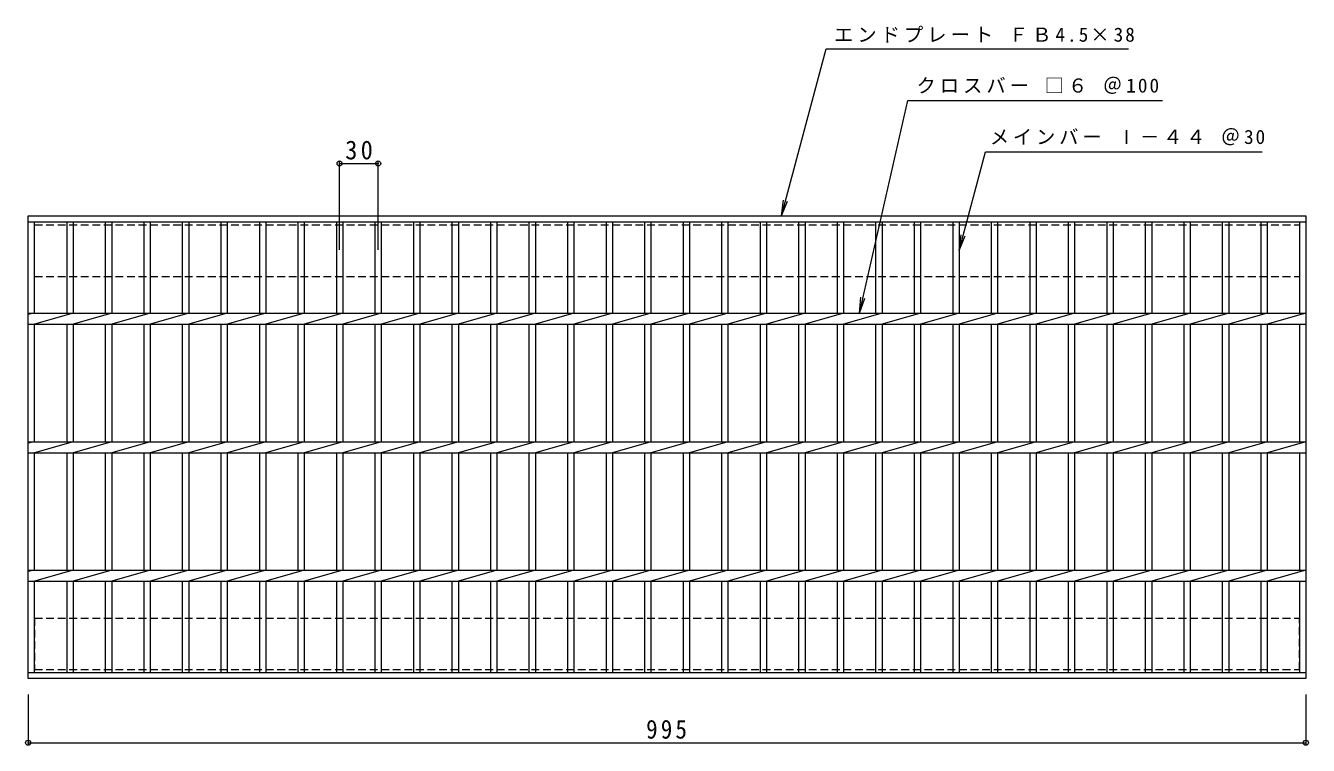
# Model space of a CAD drawing. Units: millimetres, scale not verified. Extents: x -821 to 866, y -684 to 504.
# Drawn here: x -821 to 178, y -56 to 504 of the extents above; entities that cross this region are included whole.
import ezdxf

# ---------------------------------------------------------------- set-up
doc = ezdxf.new("R2010")
doc.units = ezdxf.units.MM
doc.header["$LTSCALE"] = 5
doc.header["$PDMODE"] = 32
doc.header["$PDSIZE"] = 4
doc.linetypes.add('DASHED1', pattern=[1.8, 1.2, -0.6])
for name, color, linetype, lineweight in [('1-1_1-1ﾚｲﾔ', 2, 'Continuous', 9), ('1-2_1-2ﾚｲﾔ', 3, 'Continuous', 9), ('1-4_1-4ﾚｲﾔ', 7, 'Continuous', 9)]:
    doc.layers.add(name, color=color, linetype=linetype, lineweight=lineweight)
doc.styles.add('ＭＳ ゴシック', font='')
doc.styles.get('ＭＳ ゴシック').set_extended_font_data('MS Gothic')

msp = doc.modelspace()

# ---------------------------------------------------------------- linework, layer by layer
at = {"layer": '1-1_1-1ﾚｲﾔ', "linetype": 'DASHED1'}
for p, q in [((-813.919, 348.861), (171.081, 348.861)), ((-813.919, 308.861), (-813.919, 348.861)), ((171.081, 348.861), (171.081, 308.861)), ((-813.919, 308.861), (171.081, 308.861)), ((-813.919, 42.861), (171.081, 42.861)), ((-813.919, 42.861), (-813.919, 2.861)), ((171.081, 2.861), (171.081, 42.861)), ((-813.919, 2.861), (171.081, 2.861))]:
    msp.add_line(p, q, dxfattribs=at)
at = {"layer": '1-2_1-2ﾚｲﾔ'}
for p, q in [((-818.919, 355.861), (176.081, 355.861)), ((-818.919, -4.139), (-818.919, 355.861)), ((-818.919, 351.361), (176.081, 351.361)), ((-813.919, 280.101), (-813.919, 351.361)), ((-788.918, 351.361), (-788.918, 280.101)), ((-783.919, 351.361), (-783.919, 280.101)), ((-758.919, 351.361), (-758.919, 280.101)), ((-753.918, 351.361), (-753.918, 280.101)), ((-728.919, 351.361), (-728.919, 280.101)), ((-723.919, 351.361), (-723.919, 280.101)), ((-698.918, 351.361), (-698.918, 280.101)), ((-693.919, 351.361), (-693.919, 280.101)), ((-668.919, 351.361), (-668.919, 280.101)), ((-663.918, 351.361), (-663.918, 280.101)), ((-638.918, 351.361), (-638.918, 280.101)), ((-633.919, 351.361), (-633.919, 280.101)), ((-608.918, 351.361), (-608.918, 280.101)), ((-603.919, 351.361), (-603.919, 280.101)), ((-578.919, 351.361), (-578.919, 280.101)), ((-573.919, 351.361), (-573.919, 280.101)), ((-548.919, 351.361), (-548.919, 280.101)), ((-543.919, 351.361), (-543.919, 280.101)), ((-518.919, 351.361), (-518.919, 280.101)), ((-513.919, 351.361), (-513.919, 280.101)), ((-488.919, 351.361), (-488.919, 280.101)), ((-483.918, 351.361), (-483.918, 280.101)), ((-458.919, 351.361), (-458.919, 280.101)), ((-453.919, 351.361), (-453.919, 280.101)), ((-428.919, 351.361), (-428.919, 280.101)), ((-423.919, 351.361), (-423.919, 280.101)), ((-398.918, 351.361), (-398.918, 280.101)), ((-393.919, 351.361), (-393.919, 280.101)), ((-368.918, 351.361), (-368.918, 280.101)), ((-363.919, 351.361), (-363.919, 280.101)), ((-338.919, 351.361), (-338.919, 280.101)), ((-333.919, 351.361), (-333.919, 280.101)), ((-308.919, 351.361), (-308.919, 280.101)), ((-303.92, 351.361), (-303.92, 280.101)), ((-278.919, 351.361), (-278.919, 280.101)), ((-273.92, 351.361), (-273.92, 280.101)), ((-248.92, 351.361), (-248.92, 280.101)), ((-243.921, 351.361), (-243.921, 280.101)), ((-218.92, 351.361), (-218.92, 280.101)), ((-213.921, 351.361), (-213.921, 280.101)), ((-188.921, 351.361), (-188.921, 280.101)), ((-183.921, 351.361), (-183.921, 280.101)), ((-158.921, 351.361), (-158.921, 280.101)), ((-153.922, 351.361), (-153.922, 280.101)), ((-128.921, 351.361), (-128.921, 280.101)), ((-123.922, 351.361), (-123.922, 280.101)), ((-98.922, 351.361), (-98.922, 280.101)), ((-93.923, 351.361), (-93.923, 280.101)), ((-68.922, 351.361), (-68.922, 280.101)), ((-63.923, 351.361), (-63.923, 280.101)), ((-38.923, 351.361), (-38.923, 280.101)), ((-33.923, 351.361), (-33.923, 280.101)), ((-8.923, 351.361), (-8.923, 280.101)), ((-3.924, 351.361), (-3.924, 280.101)), ((21.077, 351.361), (21.077, 280.101)), ((26.076, 351.361), (26.076, 280.101)), ((51.076, 351.361), (51.076, 280.101)), ((56.075, 351.361), (56.075, 280.101)), ((81.076, 351.361), (81.076, 280.101)), ((86.075, 351.361), (86.075, 280.101)), ((111.075, 351.361), (111.075, 280.101)), ((116.075, 351.361), (116.075, 280.101)), ((141.075, 351.361), (141.075, 280.101)), ((146.074, 351.361), (146.074, 280.101)), ((171.081, 351.361), (171.081, 280.101)), ((176.081, 355.861), (176.081, -4.139)), ((-818.919, 280.101), (176.081, 280.101)), ((-813.919, 280.101), (-818.919, 279.101)), ((-783.919, 280.101), (-813.919, 271.621)), ((-753.918, 280.101), (-783.919, 271.621)), ((-723.919, 280.101), (-753.918, 271.621)), ((-693.919, 280.101), (-723.919, 271.621)), ((-663.918, 280.101), (-693.919, 271.621)), ((-633.919, 280.101), (-663.918, 271.621)), ((-603.919, 280.101), (-633.919, 271.621)), ((-573.918, 280.101), (-603.919, 271.621)), ((-543.919, 280.101), (-573.919, 271.621)), ((-513.919, 280.101), (-543.919, 271.621)), ((-483.918, 280.101), (-513.919, 271.621)), ((-453.919, 280.101), (-483.918, 271.621)), ((-423.919, 280.101), (-453.919, 271.621)), ((-393.919, 280.101), (-423.919, 271.621)), ((-363.919, 280.101), (-393.919, 271.621)), ((-333.918, 280.101), (-363.919, 271.621)), ((-303.919, 280.101), (-333.919, 271.621)), ((-273.919, 280.101), (-303.92, 271.621)), ((-243.919, 280.101), (-273.92, 271.621)), ((-213.92, 280.101), (-243.921, 271.621)), ((-183.92, 280.101), (-213.921, 271.621)), ((-153.921, 280.101), (-183.921, 271.621)), ((-123.921, 280.101), (-153.922, 271.621)), ((-93.921, 280.101), (-123.922, 271.621)), ((-63.922, 280.101), (-93.923, 271.621)), ((-33.922, 280.101), (-63.923, 271.621)), ((-3.923, 280.101), (-33.923, 271.621)), ((26.077, 280.101), (-3.924, 271.621)), ((56.077, 280.101), (26.076, 271.621)), ((86.076, 280.101), (56.075, 271.621)), ((116.076, 280.101), (86.075, 271.621)), ((146.075, 280.101), (116.075, 271.621)), ((176.075, 280.101), (146.074, 271.621)), ((-818.919, 271.621), (176.081, 271.621)), ((-813.919, 180.101), (-813.919, 271.621)), ((-788.918, 271.621), (-788.918, 180.101)), ((-783.919, 271.621), (-783.919, 180.101)), ((-758.919, 271.621), (-758.919, 180.101)), ((-753.918, 271.621), (-753.918, 180.101)), ((-728.919, 271.621), (-728.919, 180.101)), ((-723.919, 271.621), (-723.919, 180.101)), ((-698.918, 271.621), (-698.918, 180.101)), ((-693.919, 271.621), (-693.919, 180.101)), ((-668.919, 271.621), (-668.919, 180.101)), ((-663.918, 271.621), (-663.918, 180.101)), ((-638.918, 271.621), (-638.918, 180.101)), ((-633.919, 271.621), (-633.919, 180.101)), ((-608.918, 271.621), (-608.918, 180.101)), ((-603.919, 271.621), (-603.919, 180.101)), ((-578.919, 271.621), (-578.919, 180.101)), ((-573.919, 271.621), (-573.919, 180.101)), ((-548.919, 271.621), (-548.919, 180.101)), ((-543.919, 271.621), (-543.919, 180.101)), ((-518.919, 271.621), (-518.919, 180.101)), ((-513.919, 271.621), (-513.919, 180.101)), ((-488.919, 271.621), (-488.919, 180.101)), ((-483.918, 271.621), (-483.918, 180.101)), ((-458.919, 271.621), (-458.919, 180.101)), ((-453.919, 271.621), (-453.919, 180.101)), ((-428.919, 271.621), (-428.919, 180.101)), ((-423.919, 271.621), (-423.919, 180.101)), ((-398.918, 271.621), (-398.918, 180.101)), ((-393.919, 271.621), (-393.919, 180.101)), ((-368.918, 271.621), (-368.918, 180.101)), ((-363.919, 271.621), (-363.919, 180.101)), ((-338.919, 271.621), (-338.919, 180.101)), ((-333.919, 271.621), (-333.919, 180.101)), ((-308.919, 271.621), (-308.919, 180.101)), ((-303.92, 271.621), (-303.92, 180.101)), ((-278.919, 271.621), (-278.919, 180.101)), ((-273.92, 271.621), (-273.92, 180.101)), ((-248.92, 271.621), (-248.92, 180.101)), ((-243.921, 271.621), (-243.921, 180.101)), ((-218.92, 271.621), (-218.92, 180.101)), ((-213.921, 271.621), (-213.921, 180.101)), ((-188.921, 271.621), (-188.921, 180.101)), ((-183.921, 271.621), (-183.921, 180.101)), ((-158.921, 271.621), (-158.921, 180.101)), ((-153.922, 271.621), (-153.922, 180.101)), ((-128.921, 271.621), (-128.921, 180.101)), ((-123.922, 271.621), (-123.922, 180.101)), ((-98.922, 271.621), (-98.922, 180.101)), ((-93.923, 271.621), (-93.923, 180.101)), ((-68.922, 271.621), (-68.922, 180.101)), ((-63.923, 271.621), (-63.923, 180.101)), ((-38.923, 271.621), (-38.923, 180.101)), ((-33.923, 271.621), (-33.923, 180.101)), ((-8.923, 271.621), (-8.923, 180.101)), ((-3.924, 271.621), (-3.924, 180.101)), ((21.077, 271.621), (21.077, 180.101)), ((26.076, 271.621), (26.076, 180.101)), ((51.076, 271.621), (51.076, 180.101)), ((56.075, 271.621), (56.075, 180.101)), ((81.076, 271.621), (81.076, 180.101)), ((86.075, 271.621), (86.075, 180.101)), ((111.075, 271.621), (111.075, 180.101)), ((116.075, 271.621), (116.075, 180.101)), ((141.075, 271.621), (141.075, 180.101)), ((146.074, 271.621), (146.074, 180.101)), ((171.081, 271.621), (171.081, 180.101)), ((-818.919, 180.101), (176.081, 180.101)), ((-813.919, 180.101), (-818.919, 179.101)), ((-783.919, 180.101), (-813.919, 171.621)), ((-753.918, 180.101), (-783.919, 171.621)), ((-723.919, 180.101), (-753.918, 171.621)), ((-693.919, 180.101), (-723.919, 171.621)), ((-663.918, 180.101), (-693.919, 171.621)), ((-633.919, 180.101), (-663.918, 171.621)), ((-603.919, 180.101), (-633.919, 171.621)), ((-573.918, 180.101), (-603.919, 171.621)), ((-543.919, 180.101), (-573.919, 171.621)), ((-513.919, 180.101), (-543.919, 171.621)), ((-483.918, 180.101), (-513.919, 171.621)), ((-453.919, 180.101), (-483.918, 171.621)), ((-423.919, 180.101), (-453.919, 171.621)), ((-393.919, 180.101), (-423.919, 171.621)), ((-363.919, 180.101), (-393.919, 171.621)), ((-333.918, 180.101), (-363.919, 171.621)), ((-303.919, 180.101), (-333.919, 171.621)), ((-273.919, 180.101), (-303.92, 171.621)), ((-243.919, 180.101), (-273.92, 171.621)), ((-213.92, 180.101), (-243.921, 171.621)), ((-183.92, 180.101), (-213.921, 171.621)), ((-153.921, 180.101), (-183.921, 171.621)), ((-123.921, 180.101), (-153.922, 171.621)), ((-93.921, 180.101), (-123.922, 171.621)), ((-63.922, 180.101), (-93.923, 171.621)), ((-33.922, 180.101), (-63.923, 171.621)), ((-3.923, 180.101), (-33.923, 171.621)), ((26.077, 180.101), (-3.924, 171.621)), ((56.077, 180.101), (26.076, 171.621)), ((86.076, 180.101), (56.075, 171.621)), ((116.076, 180.101), (86.075, 171.621)), ((146.075, 180.101), (116.075, 171.621)), ((176.075, 180.101), (146.074, 171.621)), ((-818.919, 171.621), (176.081, 171.621)), ((-813.919, 80.101), (-813.919, 171.621)), ((-788.918, 171.621), (-788.918, 80.101)), ((-783.919, 171.621), (-783.919, 80.101)), ((-758.919, 171.621), (-758.919, 80.101)), ((-753.918, 171.621), (-753.918, 80.101)), ((-728.919, 171.621), (-728.919, 80.101)), ((-723.919, 171.621), (-723.919, 80.101)), ((-698.918, 171.621), (-698.918, 80.101)), ((-693.919, 171.621), (-693.919, 80.101)), ((-668.919, 171.621), (-668.919, 80.101)), ((-663.918, 171.621), (-663.918, 80.101)), ((-638.918, 171.621), (-638.918, 80.101)), ((-633.919, 171.621), (-633.919, 80.101)), ((-608.918, 171.621), (-608.918, 80.101)), ((-603.919, 171.621), (-603.919, 80.101)), ((-578.919, 171.621), (-578.919, 80.101)), ((-573.919, 171.621), (-573.919, 80.101)), ((-548.919, 171.621), (-548.919, 80.101)), ((-543.919, 171.621), (-543.919, 80.101)), ((-518.919, 171.621), (-518.919, 80.101)), ((-513.919, 171.621), (-513.919, 80.101)), ((-488.919, 171.621), (-488.919, 80.101)), ((-483.918, 171.621), (-483.918, 80.101)), ((-458.919, 171.621), (-458.919, 80.101)), ((-453.919, 171.621), (-453.919, 80.101)), ((-428.919, 171.621), (-428.919, 80.101)), ((-423.919, 171.621), (-423.919, 80.101)), ((-398.918, 171.621), (-398.918, 80.101)), ((-393.919, 171.621), (-393.919, 80.101)), ((-368.918, 171.621), (-368.918, 80.101)), ((-363.919, 171.621), (-363.919, 80.101)), ((-338.919, 171.621), (-338.919, 80.101)), ((-333.919, 171.621), (-333.919, 80.101)), ((-308.919, 171.621), (-308.919, 80.101)), ((-303.92, 171.621), (-303.92, 80.101)), ((-278.919, 171.621), (-278.919, 80.101)), ((-273.92, 171.621), (-273.92, 80.101)), ((-248.92, 171.621), (-248.92, 80.101)), ((-243.921, 171.621), (-243.921, 80.101)), ((-218.92, 171.621), (-218.92, 80.101)), ((-213.921, 171.621), (-213.921, 80.101)), ((-188.921, 171.621), (-188.921, 80.101)), ((-183.921, 171.621), (-183.921, 80.101)), ((-158.921, 171.621), (-158.921, 80.101)), ((-153.922, 171.621), (-153.922, 80.101)), ((-128.921, 171.621), (-128.921, 80.101)), ((-123.922, 171.621), (-123.922, 80.101)), ((-98.922, 171.621), (-98.922, 80.101)), ((-93.923, 171.621), (-93.923, 80.101)), ((-68.922, 171.621), (-68.922, 80.101)), ((-63.923, 171.621), (-63.923, 80.101)), ((-38.923, 171.621), (-38.923, 80.101)), ((-33.923, 171.621), (-33.923, 80.101)), ((-8.923, 171.621), (-8.923, 80.101)), ((-3.924, 171.621), (-3.924, 80.101)), ((21.077, 171.621), (21.077, 80.101)), ((26.076, 171.621), (26.076, 80.101)), ((51.076, 171.621), (51.076, 80.101)), ((56.075, 171.621), (56.075, 80.101)), ((81.076, 171.621), (81.076, 80.101)), ((86.075, 171.621), (86.075, 80.101)), ((111.075, 171.621), (111.075, 80.101)), ((116.075, 171.621), (116.075, 80.101)), ((141.075, 171.621), (141.075, 80.101)), ((146.074, 171.621), (146.074, 80.101)), ((171.081, 171.621), (171.081, 80.101)), ((-818.919, 80.101), (176.081, 80.101)), ((-813.919, 80.101), (-818.919, 79.101)), ((-783.919, 80.101), (-813.919, 71.621)), ((-753.918, 80.101), (-783.919, 71.621)), ((-723.919, 80.101), (-753.918, 71.621)), ((-693.919, 80.101), (-723.919, 71.621)), ((-663.918, 80.101), (-693.919, 71.621)), ((-633.919, 80.101), (-663.918, 71.621)), ((-603.919, 80.101), (-633.919, 71.621)), ((-573.918, 80.101), (-603.919, 71.621)), ((-543.919, 80.101), (-573.919, 71.621)), ((-513.919, 80.101), (-543.919, 71.621)), ((-483.918, 80.101), (-513.919, 71.621)), ((-453.919, 80.101), (-483.918, 71.621)), ((-423.919, 80.101), (-453.919, 71.621)), ((-393.919, 80.101), (-423.919, 71.621)), ((-363.919, 80.101), (-393.919, 71.621)), ((-333.918, 80.101), (-363.919, 71.621)), ((-303.919, 80.101), (-333.919, 71.621)), ((-273.919, 80.101), (-303.92, 71.621)), ((-243.919, 80.101), (-273.92, 71.621)), ((-213.92, 80.101), (-243.921, 71.621)), ((-183.92, 80.101), (-213.921, 71.621)), ((-153.921, 80.101), (-183.921, 71.621)), ((-123.921, 80.101), (-153.922, 71.621)), ((-93.921, 80.101), (-123.922, 71.621)), ((-63.922, 80.101), (-93.923, 71.621)), ((-33.922, 80.101), (-63.923, 71.621)), ((-3.923, 80.101), (-33.923, 71.621)), ((26.077, 80.101), (-3.924, 71.621)), ((56.077, 80.101), (26.076, 71.621)), ((86.076, 80.101), (56.075, 71.621)), ((116.076, 80.101), (86.075, 71.621)), ((146.075, 80.101), (116.075, 71.621)), ((176.075, 80.101), (146.074, 71.621)), ((-818.919, 71.621), (176.081, 71.621)), ((-813.919, 0.361), (-813.919, 71.621)), ((-788.918, 71.621), (-788.918, 0.361)), ((-783.919, 71.621), (-783.919, 0.361)), ((-758.919, 71.621), (-758.919, 0.361)), ((-753.918, 71.621), (-753.918, 0.361)), ((-728.919, 71.621), (-728.919, 0.361)), ((-723.919, 71.621), (-723.919, 0.361)), ((-698.918, 71.621), (-698.918, 0.361)), ((-693.919, 71.621), (-693.919, 0.361)), ((-668.919, 71.621), (-668.919, 0.361)), ((-663.918, 71.621), (-663.918, 0.361)), ((-638.918, 71.621), (-638.918, 0.361)), ((-633.919, 71.621), (-633.919, 0.361)), ((-608.918, 71.621), (-608.918, 0.361)), ((-603.919, 71.621), (-603.919, 0.361)), ((-578.919, 71.621), (-578.919, 0.361)), ((-573.919, 71.621), (-573.919, 0.361)), ((-548.919, 71.621), (-548.919, 0.361)), ((-543.919, 71.621), (-543.919, 0.361)), ((-518.919, 71.621), (-518.919, 0.361)), ((-513.919, 71.621), (-513.919, 0.361)), ((-488.919, 71.621), (-488.919, 0.361)), ((-483.918, 71.621), (-483.918, 0.361)), ((-458.919, 71.621), (-458.919, 0.361)), ((-453.919, 71.621), (-453.919, 0.361)), ((-428.919, 71.621), (-428.919, 0.361)), ((-423.919, 71.621), (-423.919, 0.361)), ((-398.918, 71.621), (-398.918, 0.361)), ((-393.919, 71.621), (-393.919, 0.361)), ((-368.918, 71.621), (-368.918, 0.361)), ((-363.919, 71.621), (-363.919, 0.361)), ((-338.919, 71.621), (-338.919, 0.361)), ((-333.919, 71.621), (-333.919, 0.361)), ((-308.919, 71.621), (-308.919, 0.361)), ((-303.92, 71.621), (-303.92, 0.361)), ((-278.919, 71.621), (-278.919, 0.361)), ((-273.92, 71.621), (-273.92, 0.361)), ((-248.92, 71.621), (-248.92, 0.361)), ((-243.921, 71.621), (-243.921, 0.361)), ((-218.92, 71.621), (-218.92, 0.361)), ((-213.921, 71.621), (-213.921, 0.361)), ((-188.921, 71.621), (-188.921, 0.361)), ((-183.921, 71.621), (-183.921, 0.361)), ((-158.921, 71.621), (-158.921, 0.361)), ((-153.922, 71.621), (-153.922, 0.361)), ((-128.921, 71.621), (-128.921, 0.361)), ((-123.922, 71.621), (-123.922, 0.361)), ((-98.922, 71.621), (-98.922, 0.361)), ((-93.923, 71.621), (-93.923, 0.361)), ((-68.922, 71.621), (-68.922, 0.361)), ((-63.923, 71.621), (-63.923, 0.361)), ((-38.923, 71.621), (-38.923, 0.361)), ((-33.923, 71.621), (-33.923, 0.361)), ((-8.923, 71.621), (-8.923, 0.361)), ((-3.924, 71.621), (-3.924, 0.361)), ((21.077, 71.621), (21.077, 0.361)), ((26.076, 71.621), (26.076, 0.361)), ((51.076, 71.621), (51.076, 0.361)), ((56.075, 71.621), (56.075, 0.361)), ((81.076, 71.621), (81.076, 0.361)), ((86.075, 71.621), (86.075, 0.361)), ((111.075, 71.621), (111.075, 0.361)), ((116.075, 71.621), (116.075, 0.361)), ((141.075, 71.621), (141.075, 0.361)), ((146.074, 71.621), (146.074, 0.361)), ((171.081, 71.621), (171.081, 0.361)), ((176.081, 0.361), (-818.919, 0.361)), ((176.081, -4.139), (-818.919, -4.139))]:
    msp.add_line(p, q, dxfattribs=at)
at = {"layer": '1-4_1-4ﾚｲﾔ'}
for p, q in [((-171.601, 280.101), (-133.884, 445.861)), ((-133.884, 445.861), (64.539, 445.861)), ((-93.923, 328.896), (-73.3, 405.861)), ((-73.3, 405.861), (142.013, 405.861)), ((-576.419, 329.414), (-576.419, 398.189)), ((-576.419, 396.689), (-546.419, 396.689)), ((-546.419, 329.414), (-546.419, 398.189)), ((-232.246, 355.861), (-230.614, 368.254)), ((-232.246, 355.861), (-227.462, 367.409)), ((-93.923, 328.896), (-92.291, 341.289)), ((-93.923, 328.896), (-89.139, 340.445)), ((-171.601, 280.101), (-170.442, 292.547)), ((-171.601, 280.101), (-167.26, 291.823)), ((-818.919, -16.639), (-818.919, -55.639)), ((176.081, -16.639), (176.081, -55.639)), ((-818.919, -54.139), (176.081, -54.139))]:
    msp.add_line(p, q, dxfattribs=at)
msp.add_lwpolyline([(-232.246, 355.861), (-197.412, 485.861), (38.035, 485.861)], dxfattribs=at)
for p in [(-576.419, 396.689), (-546.419, 396.689), (-818.919, -54.139), (176.081, -54.139)]:
    msp.add_point(p, dxfattribs=at)

# ---------------------------------------------------------------- texts
at = {"layer": '1-4_1-4ﾚｲﾔ', "char_height": 11, "attachment_point": 7, "style": 'ＭＳ ゴシック'}
for s, insert in [('\\T1.21;エンドプレート\\~ＦＢ4.5×38', (-191.328, 490.861)), ('\\T1.21;クロスバー\\~□６\\~＠100', (-127.106, 450.861)), ('\\T1.2;メインバー\\~Ⅰ－４４\\~＠30', (-70.021, 410.861))]:
    msp.add_mtext(s, dxfattribs=dict(at, insert=insert))
at = {"layer": '1-4_1-4ﾚｲﾔ', "color": 2, "char_height": 14.66, "attachment_point": 7, "style": 'ＭＳ ゴシック'}
for s, insert in [('\\T1.27;\\W0.95;30', (-572.044, 399.689)), ('\\T1.27;\\W0.9;995', (-337.669, -51.139))]:
    msp.add_mtext(s, dxfattribs=dict(at, insert=insert))

doc.saveas('drawing.dxf')
